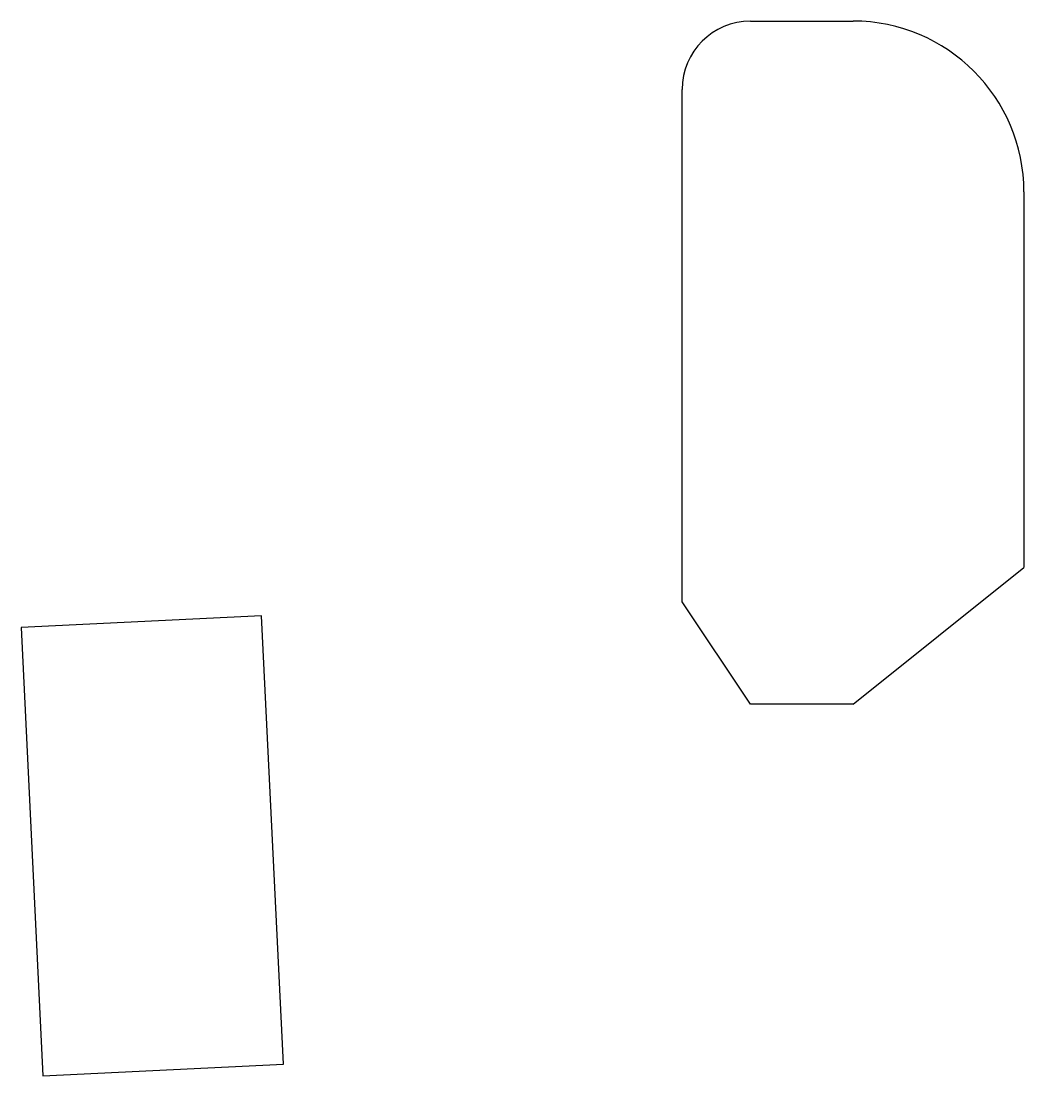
# Model space of a CAD drawing. Header units: inches. Extents: x 10.7 to 40, y -0.9 to 30.
import ezdxf

# ---------------------------------------------------------------- set-up
doc = ezdxf.new("R2010")
doc.units = ezdxf.units.IN
doc.header["$MEASUREMENT"] = 0

msp = doc.modelspace()

# ---------------------------------------------------------------- linework, layer by layer
for p, q in [((32, 30), (35, 30)), ((30, 13), (30, 28)), ((40, 25), (40, 14)), ((35, 10), (40, 14)), ((32, 10), (30, 13)), ((35, 10), (32, 10))]:
    msp.add_line(p, q)
msp.add_lwpolyline([(18.327, -0.538), (17.69, 12.586), (10.652, 12.245), (11.29, -0.88)], close=True)
for centre, radius, start, end in [((32, 28), 2, 90, 180), ((35, 25), 5, 0, 90)]:
    msp.add_arc(centre, radius, start, end)

doc.saveas('drawing.dxf')
